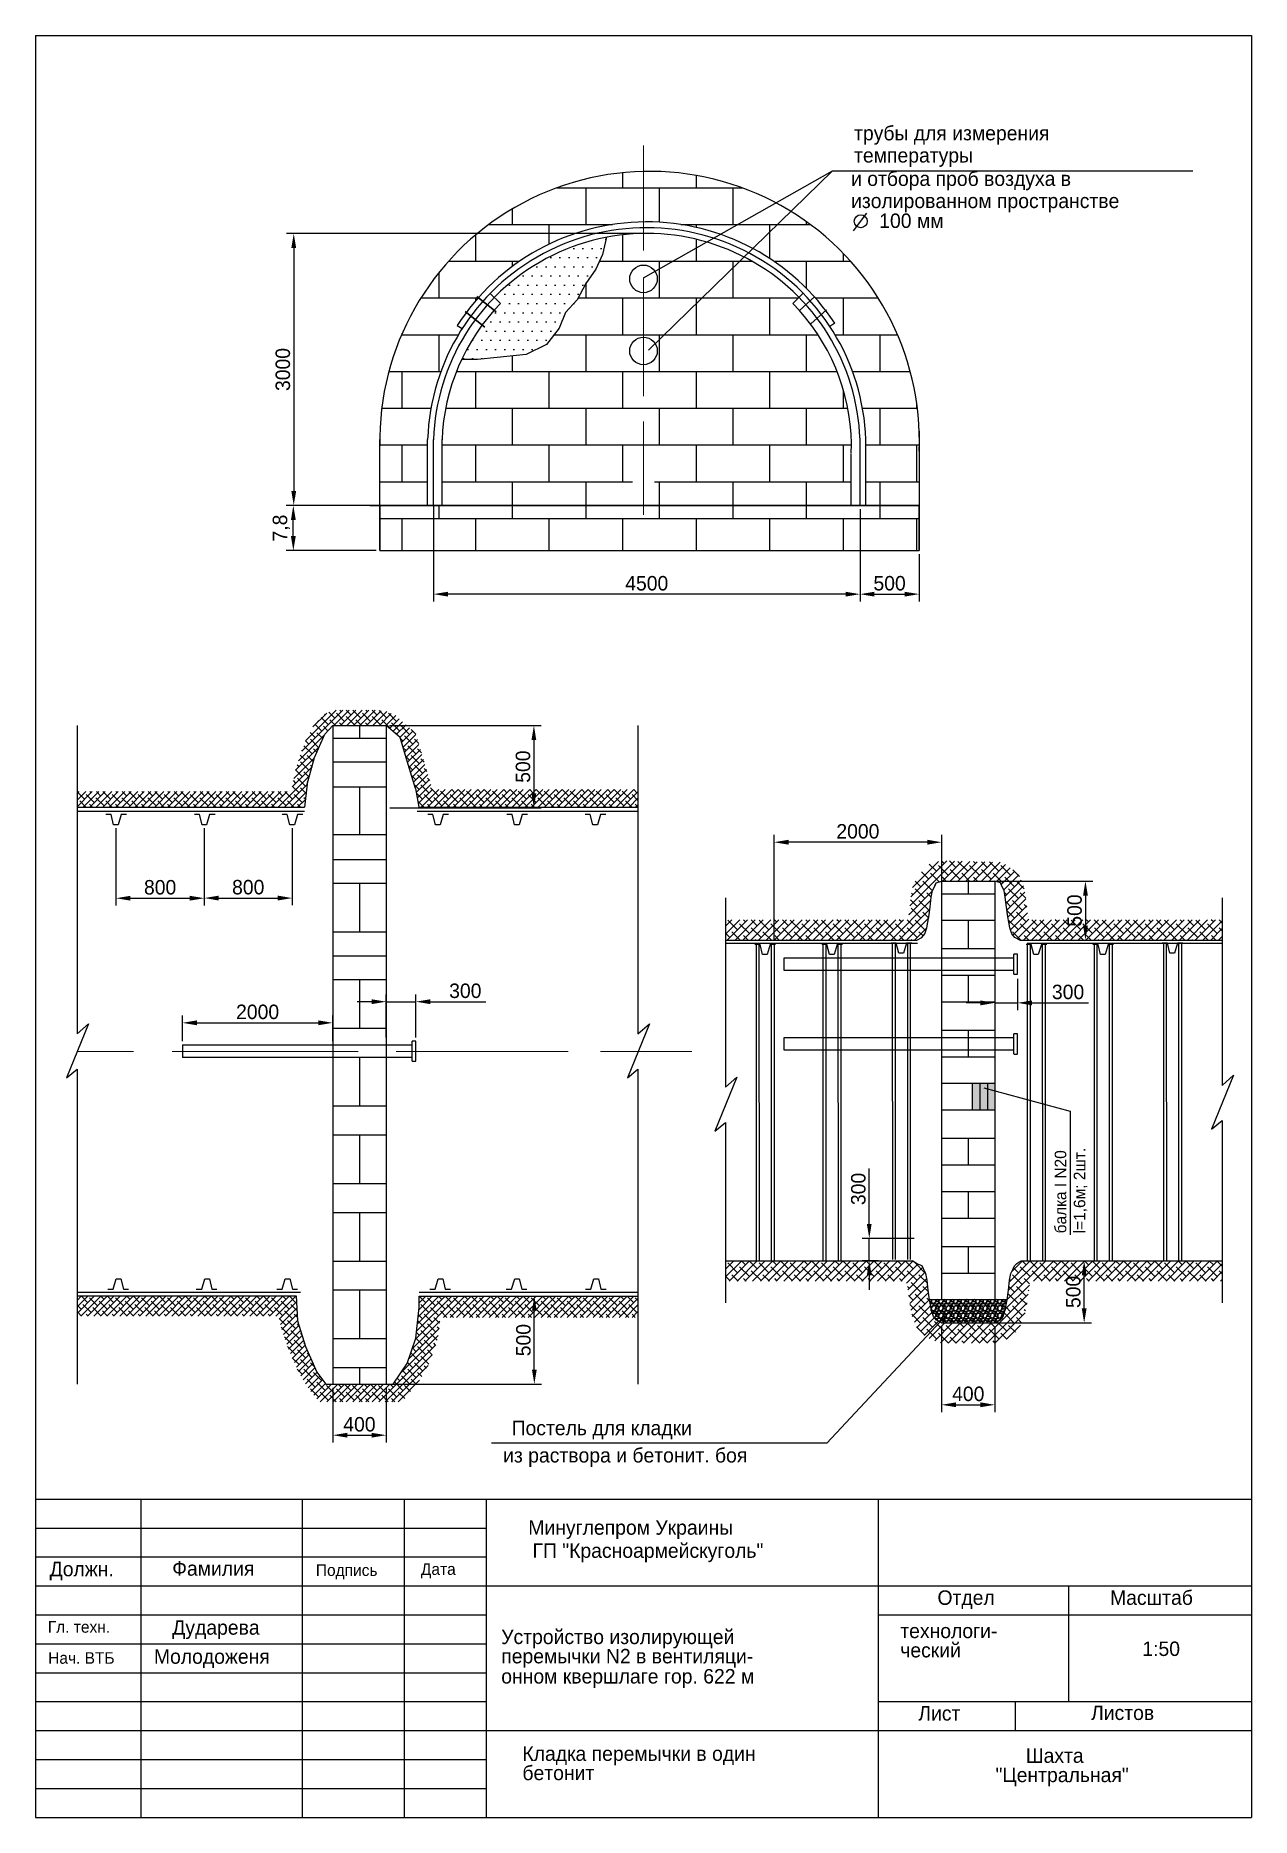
# Model space of a CAD drawing. Header units: millimetres. Extents: x 337 to 547, y -59 to 249.
import ezdxf

# ---------------------------------------------------------------- set-up
doc = ezdxf.new("R2010")
doc.units = ezdxf.units.MM
doc.dimstyles.new('ISO-25', dxfattribs={"dimtxt": 2.5, "dimasz": 2.5, "dimexe": 1.25, "dimexo": 0.625, "dimtad": 1, "dimtxsty": 'Standard', "dimcen": 2.5, "dimadec": 0, "dimazin": 0, "dimtfac": 1, "dimtmove": 0, "dimatfit": 3, "dimfxl": 0, "dimarcsym": 0})
pattern_1 = [(45, (0, -100.6344), (-0.561266, 0.561266), []), (135, (0, -100.6344), (-1.683798, 0.561266), [1.984375, -1.190625])]
pattern_2 = [(45, (0, -94.5525), (-0.6735192, 0.6735192), []), (135, (0, -94.5525), (-2.0205576, 0.6735192), [2.38125, -1.42875])]

# ---------------------------------------------------------------- blocks, each defined once
blk = doc.blocks.new('*D1')
at = {"color": 0, "lineweight": -2}
for p, q in [((350.59, 111.56), (350.59, 98.23)), ((365.86, 111.56), (365.86, 98.23)), ((353.09, 99.48), (363.36, 99.48))]:
    blk.add_line(p, q, dxfattribs=at)
at = {"color": 0}
for points in [[(353.09, 99.9), (353.09, 99.07), (350.59, 99.48)], [(363.36, 99.9), (363.36, 99.07), (365.86, 99.48)]]:
    blk.add_solid(points, dxfattribs=at)
at = {"layer": 'Defpoints', "color": 0}
for p in [(350.59, 112.19), (365.86, 112.19), (365.86, 99.48)]:
    blk.add_point(p, dxfattribs=at)
at = {"color": 0, "insert": (358.23, 101.36), "char_height": 2.5, "attachment_point": 5}
blk.add_mtext('800', dxfattribs=at)
blk = doc.blocks.new('*D2')
at = {"color": 0, "lineweight": -2}
for p, q in [((365.86, 111.56), (365.86, 98.26)), ((381.04, 111.56), (381.04, 98.26)), ((368.36, 99.51), (378.54, 99.51))]:
    blk.add_line(p, q, dxfattribs=at)
at = {"color": 0}
for points in [[(368.36, 99.93), (368.36, 99.09), (365.86, 99.51)], [(378.54, 99.93), (378.54, 99.09), (381.04, 99.51)]]:
    blk.add_solid(points, dxfattribs=at)
at = {"layer": 'Defpoints', "color": 0}
for p in [(365.86, 112.19), (381.04, 112.19), (381.04, 99.51)]:
    blk.add_point(p, dxfattribs=at)
at = {"color": 0, "insert": (373.45, 101.38), "char_height": 2.5, "attachment_point": 5}
blk.add_mtext('800', dxfattribs=at)
blk = doc.blocks.new('*D3')
at = {"color": 0, "lineweight": -2}
for p, q in [((397.85, 129.33), (424.05, 129.33)), ((422.8, 126.83), (422.8, 117.61)), ((397.89, 115.11), (424.05, 115.11))]:
    blk.add_line(p, q, dxfattribs=at)
at = {"color": 0}
for points in [[(422.38, 126.83), (423.21, 126.83), (422.8, 129.33)], [(422.38, 117.61), (423.21, 117.61), (422.8, 115.11)]]:
    blk.add_solid(points, dxfattribs=at)
at = {"layer": 'Defpoints', "color": 0}
for p in [(397.22, 129.33), (397.27, 115.11), (422.8, 115.11)]:
    blk.add_point(p, dxfattribs=at)
at = {"color": 0, "insert": (420.92, 122.22), "char_height": 2.5, "attachment_point": 5, "rotation": 90}
blk.add_mtext('500', dxfattribs=at)
blk = doc.blocks.new('*D4')
at = {"color": 0, "lineweight": -2}
for p, q in [((403.62, 30.71), (424.12, 30.71)), ((422.87, 18.02), (422.87, 28.21)), ((397.89, 15.52), (424.12, 15.52))]:
    blk.add_line(p, q, dxfattribs=at)
at = {"color": 0}
for points in [[(422.46, 28.21), (423.29, 28.21), (422.87, 30.71)], [(422.46, 18.02), (423.29, 18.02), (422.87, 15.52)]]:
    blk.add_solid(points, dxfattribs=at)
at = {"layer": 'Defpoints', "color": 0}
for p in [(403, 30.71), (422.87, 30.71), (397.27, 15.52)]:
    blk.add_point(p, dxfattribs=at)
at = {"color": 0, "insert": (421, 23.12), "char_height": 2.5, "attachment_point": 5, "rotation": 90}
blk.add_mtext('500', dxfattribs=at)
blk = doc.blocks.new('*D5')
at = {"color": 0, "lineweight": -2}
for p, q in [((388.05, 14.9), (388.05, 5.44)), ((397.27, 14.9), (397.27, 5.44)), ((390.55, 6.69), (394.77, 6.69))]:
    blk.add_line(p, q, dxfattribs=at)
at = {"color": 0}
for points in [[(390.55, 7.1), (390.55, 6.27), (388.05, 6.69)], [(394.77, 7.1), (394.77, 6.27), (397.27, 6.69)]]:
    blk.add_solid(points, dxfattribs=at)
at = {"layer": 'Defpoints', "color": 0}
for p in [(388.05, 15.52), (397.27, 15.52), (397.27, 6.69)]:
    blk.add_point(p, dxfattribs=at)
at = {"color": 0, "insert": (392.66, 8.56), "char_height": 2.5, "attachment_point": 5}
blk.add_mtext('400', dxfattribs=at)
blk = doc.blocks.new('*D6')
at = {"color": 0, "lineweight": -2}
for p, q in [((405.45, 167.44), (405.45, 150.78)), ((479.13, 166.73), (479.13, 150.78)), ((476.63, 152.03), (407.95, 152.03))]:
    blk.add_line(p, q, dxfattribs=at)
at = {"color": 0}
for points in [[(407.95, 152.44), (407.95, 151.61), (405.45, 152.03)], [(476.63, 152.44), (476.63, 151.61), (479.13, 152.03)]]:
    blk.add_solid(points, dxfattribs=at)
at = {"layer": 'Defpoints', "color": 0}
for p in [(405.45, 168.07), (479.13, 167.36), (405.45, 152.03)]:
    blk.add_point(p, dxfattribs=at)
at = {"color": 0, "insert": (442.29, 153.9), "char_height": 2.5, "attachment_point": 5}
blk.add_mtext('4500', dxfattribs=at)
blk = doc.blocks.new('*D7')
at = {"color": 0, "lineweight": -2}
for p, q in [((441.11, 214.35), (380.06, 214.35)), ((381.31, 211.85), (381.31, 169.86)), ((440.15, 167.36), (380.06, 167.36))]:
    blk.add_line(p, q, dxfattribs=at)
at = {"color": 0}
for points in [[(380.9, 211.85), (381.73, 211.85), (381.31, 214.35)], [(380.9, 169.86), (381.73, 169.86), (381.31, 167.36)]]:
    blk.add_solid(points, dxfattribs=at)
at = {"layer": 'Defpoints', "color": 0}
for p in [(441.73, 214.35), (381.31, 167.36), (440.78, 167.36)]:
    blk.add_point(p, dxfattribs=at)
at = {"color": 0, "insert": (379.44, 190.85), "char_height": 2.5, "attachment_point": 5, "rotation": 90}
blk.add_mtext('3000', dxfattribs=at)
blk = doc.blocks.new('*D8')
at = {"color": 0, "lineweight": -2}
for p, q in [((499.59, 102.45), (519.32, 102.45)), ((518.07, 99.95), (518.07, 94.74)), ((508.46, 92.24), (519.32, 92.24))]:
    blk.add_line(p, q, dxfattribs=at)
at = {"color": 0}
for points in [[(517.66, 99.95), (518.49, 99.95), (518.07, 102.45)], [(517.66, 94.74), (518.49, 94.74), (518.07, 92.24)]]:
    blk.add_solid(points, dxfattribs=at)
at = {"layer": 'Defpoints', "color": 0}
for p in [(498.96, 102.45), (507.84, 92.24), (518.07, 92.24)]:
    blk.add_point(p, dxfattribs=at)
at = {"color": 0, "insert": (516.2, 97.35), "char_height": 2.5, "attachment_point": 5, "rotation": 90}
blk.add_mtext('500', dxfattribs=at)
blk = doc.blocks.new('*D9')
at = {"color": 0, "lineweight": -2}
for p, q in [((493.22, 25.46), (493.22, 10.69)), ((502.44, 25.46), (502.44, 10.69)), ((495.72, 11.94), (499.94, 11.94))]:
    blk.add_line(p, q, dxfattribs=at)
at = {"color": 0}
for points in [[(495.72, 12.36), (495.72, 11.53), (493.22, 11.94)], [(499.94, 12.36), (499.94, 11.53), (502.44, 11.94)]]:
    blk.add_solid(points, dxfattribs=at)
at = {"layer": 'Defpoints', "color": 0}
for p in [(493.22, 26.09), (502.44, 26.09), (502.44, 11.94)]:
    blk.add_point(p, dxfattribs=at)
at = {"color": 0, "insert": (497.83, 13.82), "char_height": 2.5, "attachment_point": 5}
blk.add_mtext('400', dxfattribs=at)
blk = doc.blocks.new('*D10')
at = {"color": 0, "lineweight": -2}
for p, q in [((517.85, 28.59), (517.85, 34.32)), ((518.15, 36.82), (519.1, 36.82)), ((500.68, 26.09), (519.1, 26.09))]:
    blk.add_line(p, q, dxfattribs=at)
at = {"color": 0}
for points in [[(517.44, 34.32), (518.27, 34.32), (517.85, 36.82)], [(517.44, 28.59), (518.27, 28.59), (517.85, 26.09)]]:
    blk.add_solid(points, dxfattribs=at)
at = {"layer": 'Defpoints', "color": 0}
for p in [(517.53, 36.82), (517.85, 36.82), (500.06, 26.09)]:
    blk.add_point(p, dxfattribs=at)
at = {"color": 0, "insert": (515.98, 31.45), "char_height": 2.5, "attachment_point": 5, "rotation": 90}
blk.add_mtext('500', dxfattribs=at)
blk = doc.blocks.new('*D11')
at = {"color": 0, "lineweight": -2}
for p, q in [((464.28, 92.14), (464.28, 110.41)), ((490.75, 109.16), (466.78, 109.16)), ((493.25, 99.2), (493.25, 110.41))]:
    blk.add_line(p, q, dxfattribs=at)
at = {"color": 0}
for points in [[(466.78, 109.58), (466.78, 108.74), (464.28, 109.16)], [(490.75, 109.58), (490.75, 108.74), (493.25, 109.16)]]:
    blk.add_solid(points, dxfattribs=at)
at = {"layer": 'Defpoints', "color": 0}
for p in [(464.28, 109.16), (493.25, 98.57), (464.28, 91.51)]:
    blk.add_point(p, dxfattribs=at)
at = {"color": 0, "insert": (478.76, 111.03), "char_height": 2.5, "attachment_point": 5}
blk.add_mtext('2000', dxfattribs=at)
blk = doc.blocks.new('*D12')
at = {"color": 0, "lineweight": -2}
for p, q in [((502.44, 85.04), (502.44, 80.15)), ((506.35, 85.53), (506.35, 80.15)), ((499.94, 81.4), (497.44, 81.4)), ((502.44, 81.4), (506.35, 81.4)), ((508.85, 81.4), (518.61, 81.4))]:
    blk.add_line(p, q, dxfattribs=at)
at = {"color": 0}
for points in [[(499.94, 81.81), (499.94, 80.98), (502.44, 81.4)], [(508.85, 81.81), (508.85, 80.98), (506.35, 81.4)]]:
    blk.add_solid(points, dxfattribs=at)
at = {"layer": 'Defpoints', "color": 0}
for p in [(502.44, 85.67), (506.35, 86.15), (502.44, 81.4)]:
    blk.add_point(p, dxfattribs=at)
at = {"color": 0, "insert": (515.07, 83.27), "char_height": 2.5, "attachment_point": 5}
blk.add_mtext('300', dxfattribs=at)
blk = doc.blocks.new('*D13')
at = {"color": 0, "lineweight": -2}
for p, q in [((480.73, 43.2), (480.73, 52.78)), ((488.5, 40.7), (479.48, 40.7)), ((480.73, 36.81), (480.73, 40.7)), ((482.32, 36.81), (479.48, 36.81)), ((480.73, 34.31), (480.73, 31.81))]:
    blk.add_line(p, q, dxfattribs=at)
at = {"color": 0}
for points in [[(480.31, 43.2), (481.14, 43.2), (480.73, 40.7)], [(480.31, 34.31), (481.14, 34.31), (480.73, 36.81)]]:
    blk.add_solid(points, dxfattribs=at)
at = {"layer": 'Defpoints', "color": 0}
for p in [(480.73, 40.7), (489.13, 40.7), (482.94, 36.81)]:
    blk.add_point(p, dxfattribs=at)
at = {"color": 0, "insert": (478.85, 49.24), "char_height": 2.5, "attachment_point": 5, "rotation": 90}
blk.add_mtext('300', dxfattribs=at)
blk = doc.blocks.new('*D14')
at = {"color": 0, "lineweight": -2}
for p, q in [((395.55, 167.36), (379.99, 167.36)), ((381.24, 162.05), (381.24, 164.86)), ((395.55, 159.55), (379.99, 159.55))]:
    blk.add_line(p, q, dxfattribs=at)
at = {"color": 0}
for points in [[(380.83, 164.86), (381.66, 164.86), (381.24, 167.36)], [(380.83, 162.05), (381.66, 162.05), (381.24, 159.55)]]:
    blk.add_solid(points, dxfattribs=at)
at = {"layer": 'Defpoints', "color": 0}
for p in [(381.24, 167.36), (396.18, 167.36), (396.18, 159.55)]:
    blk.add_point(p, dxfattribs=at)
at = {"color": 0, "insert": (379.16, 163.45), "char_height": 2.5, "attachment_point": 5, "rotation": 90}
blk.add_mtext('7,8', dxfattribs=at)
blk = doc.blocks.new('*D15')
at = {"color": 0, "lineweight": -2}
for p, q in [((479.13, 166.73), (479.13, 150.78)), ((489.35, 158.93), (489.35, 150.78)), ((481.63, 152.03), (486.85, 152.03))]:
    blk.add_line(p, q, dxfattribs=at)
at = {"color": 0}
for points in [[(481.63, 152.44), (481.63, 151.61), (479.13, 152.03)], [(486.85, 152.44), (486.85, 151.61), (489.35, 152.03)]]:
    blk.add_solid(points, dxfattribs=at)
at = {"layer": 'Defpoints', "color": 0}
for p in [(479.13, 167.36), (489.35, 159.55), (489.35, 152.03)]:
    blk.add_point(p, dxfattribs=at)
at = {"color": 0, "insert": (484.24, 153.9), "char_height": 2.5, "attachment_point": 5}
blk.add_mtext('500', dxfattribs=at)
blk = doc.blocks.new('*D18')
at = {"color": 0, "lineweight": -2}
for p, q in [((362.09, 74.77), (362.09, 79.2)), ((364.59, 77.95), (385.55, 77.95)), ((388.05, 74.77), (388.05, 79.2))]:
    blk.add_line(p, q, dxfattribs=at)
at = {"color": 0}
for points in [[(364.59, 78.37), (364.59, 77.53), (362.09, 77.95)], [(385.55, 78.37), (385.55, 77.53), (388.05, 77.95)]]:
    blk.add_solid(points, dxfattribs=at)
at = {"layer": 'Defpoints', "color": 0}
for p in [(388.05, 77.95), (362.09, 74.15), (388.05, 74.15)]:
    blk.add_point(p, dxfattribs=at)
at = {"color": 0, "insert": (375.07, 79.83), "char_height": 2.5, "attachment_point": 5}
blk.add_mtext('2000', dxfattribs=at)
blk = doc.blocks.new('*D20')
at = {"color": 0, "lineweight": -2}
for p, q in [((394.77, 81.6), (392.27, 81.6)), ((397.27, 75.41), (397.27, 82.85)), ((397.27, 81.6), (402.41, 81.6)), ((402.41, 75.41), (402.41, 82.85)), ((404.91, 81.6), (414.49, 81.6))]:
    blk.add_line(p, q, dxfattribs=at)
at = {"color": 0}
for points in [[(394.77, 82.02), (394.77, 81.18), (397.27, 81.6)], [(404.91, 82.02), (404.91, 81.18), (402.41, 81.6)]]:
    blk.add_solid(points, dxfattribs=at)
at = {"layer": 'Defpoints', "color": 0}
for p in [(397.27, 81.6), (397.27, 74.79), (402.41, 74.79)]:
    blk.add_point(p, dxfattribs=at)
at = {"color": 0, "insert": (410.95, 83.47), "char_height": 2.5, "attachment_point": 5}
blk.add_mtext('300', dxfattribs=at)

msp = doc.modelspace()

# ---------------------------------------------------------------- hatches: boundary and pattern name
h = msp.add_hatch()
h.set_pattern_fill('BRICK', color=256, style=0)
h.paths.add_polyline_path([(441.73, 225.074, 0.4128612), (396.18, 177.648), (396.18, 167.355), (404.445, 167.355), (404.445, 178.757, -0.1349998), (410.413, 197.929), (409.571, 198.469, -0.2517057), (441.73, 216.352)])
h.paths.add_polyline_path([(441.73, 225.074), (441.73, 216.352, -0.2563067), (474.762, 198.84), (473.927, 198.29, -0.1549431), (480.129, 176.23), (480.129, 167.355), (489.351, 167.355), (489.351, 180.217, 0.4098837)])
h = msp.add_hatch()
h.set_pattern_fill('BRICK', color=256, style=0)
h.paths.add_polyline_path([(468.667, 201.043), (467.523, 202.282), (468.585, 203.325, 0.2510323), (435.345, 213.696), (434.631, 210.71), (433.475, 208.21), (431.748, 205.718), (430.296, 202.878), (428.253, 200.681), (427.153, 198.014), (424.976, 195.18), (421.467, 193.428), (416.453, 192.928), (413.029, 192.557), (410.294, 192.558, 0.1017331), (406.945, 178.714), (406.945, 167.355), (441.73, 167.355), (441.73, 170.48, -0.4142136), (439.341, 172.869, -1), (444.119, 172.869, -0.4142136), (441.73, 170.48), (441.73, 167.355), (477.629, 167.355), (477.629, 176.272, 0.1931803)])
h.paths.add_polyline_path([(439.341, 193.653, -0.4142136), (441.73, 196.042), (441.73, 204.123, -0.4142136), (439.341, 206.512, -1), (444.119, 206.512, -0.4142136), (441.73, 204.123), (441.73, 196.042, -0.4142136), (444.119, 193.653, -1)], flags=16)
h = msp.add_hatch()
h.set_pattern_fill('DOTS', color=256, style=0)
h.set_pattern_definition([(0, (7.392, 141.9309), (0.79375, 1.5875), [0, -1.5875])])
h.paths.add_polyline_path([(430.296, 202.878), (431.748, 205.718), (433.475, 208.21), (434.631, 210.71), (435.345, 213.696, 0.1526515), (415.962, 203.298), (417.033, 202.248, 0.0840321), (410.294, 192.558), (413.029, 192.557), (416.453, 192.928), (421.467, 193.428), (424.976, 195.18), (427.153, 198.014), (428.253, 200.681)])
h = msp.add_hatch()
h.set_pattern_fill('BRICK', color=256, style=0)
h.paths.add_polyline_path([(489.351, 159.551), (489.351, 167.355), (396.18, 167.355), (396.18, 159.551)])
h = msp.add_hatch()
h.set_pattern_fill('ANSI38', color=256, scale=0.25, style=0)
h.set_pattern_definition(pattern_1)
h.paths.add_polyline_path([(383.659, 119.182), (384.898, 123.778), (386.682, 127.849), (388.05, 129.332), (397.269, 129.332), (399.718, 127.253), (401.107, 122.599), (402.351, 118.432), (402.923, 115.22), (405.829, 115.22), (405.311, 118.123), (403.741, 123.385), (402.352, 128.039), (398.904, 131.051), (397.173, 131.837), (394.781, 131.99), (392.422, 131.99), (389.809, 131.99), (388.109, 131.99), (386.507, 131.222), (384.855, 129.509), (383.394, 126.781), (382.558, 124.556), (381.561, 121.386), (380.865, 117.91), (343.894, 117.91), (343.894, 115.22), (383.159, 115.22)])
h = msp.add_hatch()
h.set_pattern_fill('ANSI38', color=256, scale=0.25, style=0)
h.set_pattern_definition(pattern_1)
h.paths.add_polyline_path([(440.78, 118.26), (405.287, 118.26), (405.829, 115.22), (440.78, 115.22)])
h = msp.add_hatch()
h.set_pattern_fill('ANSI38', color=256, scale=0.3, style=0)
h.set_pattern_definition(pattern_2)
h.paths.add_polyline_path([(507.697, 100.104), (507.443, 101.459), (506.806, 103.06), (506.379, 103.813), (503.743, 105.687), (493.233, 105.954), (491.151, 105.428), (488.961, 103.216), (488.252, 101.555), (488.004, 100.315), (487.756, 98.334), (487.568, 96.781), (487.369, 95.741), (455.91, 95.741), (455.91, 92.241), (488.924, 92.241), (489.817, 92.716), (490.315, 93.354), (490.648, 94.351), (490.849, 95.348), (491.029, 96.243), (491.23, 97.913), (491.44, 99.653), (491.661, 100.799), (492.035, 101.587), (492.288, 102.12), (493.224, 102.455), (502.443, 102.455), (503.379, 102.12), (503.632, 101.587), (504.006, 100.799), (504.227, 99.653), (504.437, 97.913), (504.638, 96.243), (504.819, 95.348), (505.019, 94.351), (505.352, 93.354), (505.85, 92.716), (506.743, 92.241), (541.703, 92.241), (541.703, 95.741), (508.31, 95.741), (508.25, 96.039), (508.096, 96.799), (507.911, 98.333)])
at = {"true_color": 0xc9c9c9}
h = msp.add_hatch(color=9, dxfattribs=at)
h.paths.add_polyline_path([(499.804, 67.494), (498.509, 67.494), (498.509, 62.894), (499.804, 62.894)])
h.paths.add_polyline_path([(501.156, 67.494), (499.804, 67.494), (499.804, 62.894), (501.156, 62.894)])
h.paths.add_polyline_path([(502.443, 67.494), (501.156, 67.494), (501.156, 62.894), (502.443, 62.894)])
h = msp.add_hatch()
h.set_pattern_fill('ANSI38', color=256, scale=0.3, style=0)
h.set_pattern_definition(pattern_2)
h.paths.add_polyline_path([(490.109, 35.431), (489.856, 35.964), (488.919, 36.299), (488.192, 36.815), (455.91, 36.808), (455.91, 33.308), (486.754, 33.315), (487.253, 32.884), (487.441, 31.337), (487.863, 28.525), (488.166, 27.138), (489.009, 25.155), (490.573, 23.556), (493.055, 22.617), (502.443, 22.587), (504.911, 23.441), (506.55, 24.997), (507.472, 27.047), (508.024, 29.667), (508.227, 31.337), (508.428, 32.996), (508.582, 33.32), (541.703, 33.328), (541.703, 36.828), (506.951, 36.82), (506.581, 36.601), (506.209, 36.343), (505.812, 35.964), (505.558, 35.431), (505.184, 34.644), (504.963, 33.498), (504.752, 31.758), (504.55, 30.088), (504.369, 29.193), (504.168, 28.196), (503.834, 27.199), (503.336, 26.561), (502.443, 26.087), (493.224, 26.087), (492.331, 26.561), (491.833, 27.199), (491.499, 28.196), (491.298, 29.193), (491.117, 30.088), (490.915, 31.758), (490.704, 33.498), (490.483, 34.644)])
h = msp.add_hatch()
h.set_pattern_fill('ANSI38', color=256, scale=0.25, style=0)
h.set_pattern_definition(pattern_1)
h.paths.add_polyline_path([(343.894, 30.747), (343.894, 27.275), (378.775, 27.275), (378.817, 26.443), (380.21, 22.02), (382.153, 17.574), (383.984, 14.538), (385.719, 12.476), (400.032, 12.476), (402.877, 15.857), (404.699, 19.086), (406.233, 23.462), (406.628, 27.043), (440.78, 27.051), (440.78, 30.722), (402.999, 30.713), (402.999, 28.764), (402.415, 23.462), (400.881, 19.086), (398.486, 15.523), (386.832, 15.523), (385.298, 17.574), (383.355, 22.02), (381.961, 26.443), (381.744, 30.747)])
h = msp.add_hatch()
h.set_pattern_fill('GRAVEL', color=256, scale=0.05, style=0)
h.set_pattern_definition([(228.0128, (0.9144, 1.27), (-10.160008633, -11.430014045), [0.1708605, -16.91525]), (184.9697, (0.8001, 1.143), (15.240024653, 1.2699910377), [0.2932025, -29.027]), (132.5104, (0.508, 1.1176), (12.699990759, -13.970013646), [0.206741, -20.46735]), (267.2737, (0.0127, 0.8001), (1.2699944854, 25.399991827), [0.2670025, -26.4332]), (292.8337, (0, 0.5334), (-6.350018028, 15.240008665), [0.261817, -25.9199]), (357.2737, (0.1016, 0.2921), (-25.399991827, 1.2699944854), [0.2670025, -26.4332]), (37.6942, (0.3683, 0.2794), (-16.5100104306, -12.6999886785), [0.353097, -34.95655]), (72.2553, (0.6477, 0.4953), (8.8900177827, 27.940008103), [0.33336, -33.00265]), (121.4296, (0.7493, 0.8128), (-10.1600026176, 16.50998058), [0.2679065, -26.52275]), (175.2364, (0.6096, 1.0414), (13.969989027, -1.269988081), [0.3058565, -14.98695]), (222.3974, (0.3048, 1.0668), (-15.2400004586, -13.9699818253), [0.395539, -39.1584]), (138.8141, (1.27, 0.7874), (-8.889994337, 7.619988279), [0.1350025, -13.3653]), (171.4692, (1.1684, 0.8763), (16.509974798, -2.5400064), [0.256841, -25.4273]), (225, (0.9144, 0.9144), (-3e-16, -1.2699991), [0.1796045, -1.616445]), (203.1986, (0.8255, 1.0668), (6.350021413, 2.540011137), [0.0967205, -9.5753]), (291.8014, (0.7366, 1.0287), (-1.27000089, 3.81000245), [0.136783, -6.7024]), (30.9638, (0.7874, 0.9017), (3.80999598, 2.54000198), [0.22216, -7.18315]), (161.5651, (0.9779, 1.016), (2.54000116, -1.2699981), [0.1606435, -3.85545]), (16.3895, (0, 1.0287), (12.700007007, 3.809992075), [0.225044, -22.2794]), (70.3462, (0.2159, 1.0922), (-5.079985844, -13.969980244), [0.1887995, -18.6911]), (293.1986, (0.9779, 1.27), (-2.540011137, 6.350021413), [0.19344, -9.4786]), (343.6105, (1.0541, 1.0922), (-12.700007007, 3.809992075), [0.225044, -22.2794]), (339.444, (0, 0.2413), (-6.35000788, 2.53999692), [0.2170175, -10.63385]), (294.7751, (0.2032, 0.1651), (-6.349985202, 13.969993513), [0.181836, -18.0018]), (66.8014, (0.9906, 0), (2.540011137, 6.350021413), [0.19344, -9.4786]), (17.354, (1.0668, 0.1778), (-16.510000891, -5.079992338), [0.2128915, -21.0762]), (69.444, (0.3683, 0), (-2.53999692, -6.35000788), [0.108509, -10.7424]), (101.3099, (0.9144, 0), (-1.26999373, 5.07998373), [0.0647575, -6.411]), (165.9638, (0.9017, 0.0635), (3.81000268, -1.2699978), [0.261817, -4.974525]), (186.009, (0.6477, 0.127), (12.699981272, 1.269997034), [0.2426335, -24.0207]), (303.6901, (0.7874, 0.7874), (-1.27000044, 2.53999755), [0.183162, -4.39589]), (353.1572, (0.889, 0.635), (21.5900089283, -2.540011376), [0.3197785, -31.658]), (60.9454, (1.2065, 0.5969), (-5.079988183, -8.889978805), [0.130754, -12.9447]), (90, (1.27, 0.7112), (-1.27, 1.27), [0.0762, -1.1938]), (120.2564, (0.6223, 0.1651), (5.079989233, -8.889995516), [0.1764335, -17.46695]), (48.0128, (0.5334, 0.3175), (10.160008633, 11.430014045), [0.3417215, -16.7444]), (0, (0.762, 0.5715), (1.27, 1.27), [0.3302, -0.9398]), (325.3048, (1.0922, 0.5715), (-12.699977995, 8.890000845), [0.200805, -19.87965]), (254.0546, (1.2573, 0.4572), (-1.27000324, -5.0800121), [0.1849145, -9.06085]), (207.646, (1.2065, 0.2794), (-24.1299915245, -12.7000079874), [0.3010725, -29.80625]), (175.4261, (0.9398, 0.1397), (-16.5100038024, 1.2699938556), [0.3185145, -31.5329]), (175.4261, (0.9398, 0.1397), (-16.5100038024, 1.2699938556), [0.3185145, -31.5329])])
h.paths.add_polyline_path([(504.168, 28.196), (504.369, 29.193), (504.55, 30.088), (504.553, 30.116), (491.114, 30.116), (491.117, 30.088), (491.298, 29.193), (491.499, 28.196), (491.833, 27.199), (492.331, 26.561), (493.224, 26.087), (502.443, 26.087), (503.336, 26.561), (503.834, 27.199)])

# ---------------------------------------------------------------- linework, layer by layer
for p, q in [((336.73, 248.545), (546.73, 248.545)), ((336.73, 248.545), (336.73, -59.354)), ((546.73, 248.545), (546.73, -59.354)), ((441.74, 206.71), (474.35, 225.18)), ((474.35, 225.18), (442.612, 194.165)), ((474.35, 225.18), (536.614, 225.18)), ((478.004, 214.833), (480.334, 217.877)), ((435.345, 213.696), (434.631, 210.71)), ((434.631, 210.71), (433.475, 208.21)), ((433.475, 208.21), (431.748, 205.718)), ((415.248, 203.998), (417.033, 202.248)), ((431.748, 205.718), (430.296, 202.878)), ((467.523, 202.282), (469.299, 204.025)), ((428.253, 200.681), (427.153, 198.014)), ((430.296, 202.878), (428.253, 200.681)), ((468.667, 201.043), (467.523, 202.282)), ((409.571, 198.469), (410.413, 197.929)), ((427.153, 198.014), (424.976, 195.18)), ((474.762, 198.84), (473.927, 198.29)), ((424.976, 195.18), (421.467, 193.428)), ((413.029, 192.557), (410.294, 192.558)), ((416.453, 192.928), (413.029, 192.557)), ((421.467, 193.428), (416.453, 192.928)), ((396.18, 159.551), (396.18, 178.757)), ((404.445, 167.355), (404.445, 178.757)), ((405.445, 167.355), (405.445, 178.757)), ((406.945, 167.355), (406.945, 178.757)), ((489.351, 180.217), (489.351, 159.551)), ((477.629, 167.355), (477.629, 176.23)), ((479.129, 167.355), (479.129, 176.23)), ((480.129, 167.355), (480.129, 176.23)), ((394.445, 167.355), (489.351, 167.355)), ((396.18, 167.355), (396.18, 159.551)), ((489.351, 167.355), (396.18, 167.355)), ((489.351, 159.551), (489.351, 167.355)), ((396.18, 159.551), (489.351, 159.551)), ((343.894, 129.332), (343.894, 76.019)), ((386.682, 127.849), (388.05, 129.332)), ((388.05, 129.332), (388.05, 15.523)), ((388.05, 129.332), (397.269, 129.332)), ((392.659, 129.332), (392.659, 127.141)), ((397.269, 129.332), (397.269, 15.523)), ((399.718, 127.253), (397.269, 129.332)), ((440.78, 129.332), (440.78, 76.019)), ((384.898, 123.778), (386.682, 127.849)), ((388.05, 127.141), (397.269, 127.141)), ((401.107, 122.599), (399.718, 127.253)), ((383.659, 119.182), (384.898, 123.778)), ((388.05, 123.025), (397.269, 123.025)), ((402.351, 118.432), (401.107, 122.599)), ((383.659, 119.182), (383.159, 115.22)), ((383.659, 119.182), (383.659, 119.182)), ((388.05, 118.724), (397.269, 118.724)), ((392.659, 118.724), (392.659, 110.491)), ((402.351, 118.432), (402.923, 115.22)), ((343.894, 115.22), (383.159, 115.22)), ((343.894, 114.54), (383.159, 114.54)), ((349.753, 113.943), (348.874, 113.943)), ((350.193, 112.187), (349.753, 113.943)), ((351.512, 113.943), (350.984, 112.187)), ((352.441, 113.943), (351.512, 113.943)), ((365.029, 113.943), (364.149, 113.943)), ((365.468, 112.187), (365.029, 113.943)), ((366.787, 113.943), (366.26, 112.187)), ((367.717, 113.943), (366.787, 113.943)), ((380.204, 113.943), (379.325, 113.943)), ((380.644, 112.187), (380.204, 113.943)), ((381.963, 113.943), (381.435, 112.187)), ((382.892, 113.943), (381.963, 113.943)), ((402.648, 114.54), (440.78, 114.54)), ((402.923, 115.22), (440.78, 115.22)), ((405.363, 113.943), (404.484, 113.943)), ((405.803, 112.187), (405.363, 113.943)), ((407.122, 113.943), (406.594, 112.187)), ((408.051, 113.943), (407.122, 113.943)), ((419.016, 113.943), (418.137, 113.943)), ((419.456, 112.187), (419.016, 113.943)), ((420.775, 113.943), (420.248, 112.187)), ((421.704, 113.943), (420.775, 113.943)), ((432.53, 113.943), (431.65, 113.943)), ((432.97, 112.187), (432.53, 113.943)), ((434.289, 113.943), (433.761, 112.187)), ((435.218, 113.943), (434.289, 113.943)), ((350.984, 112.187), (350.193, 112.187)), ((366.26, 112.187), (365.468, 112.187)), ((381.435, 112.187), (380.644, 112.187)), ((406.594, 112.187), (405.803, 112.187)), ((420.248, 112.187), (419.456, 112.187)), ((433.761, 112.187), (432.97, 112.187)), ((388.05, 110.491), (397.269, 110.491)), ((388.05, 106.19), (397.269, 106.19)), ((388.05, 102.074), (397.269, 102.074)), ((392.659, 102.074), (392.659, 93.657)), ((492.035, 101.587), (492.288, 102.12)), ((492.288, 102.12), (493.224, 102.455)), ((493.224, 102.455), (493.224, 30.116)), ((493.224, 102.455), (502.443, 102.455)), ((497.834, 102.455), (497.834, 100.225)), ((502.443, 102.455), (502.443, 30.116)), ((503.379, 102.12), (502.443, 102.455)), ((503.632, 101.587), (503.379, 102.12)), ((455.91, 99.563), (455.91, 66.81)), ((491.23, 97.913), (491.44, 99.653)), ((491.44, 99.653), (491.661, 100.799)), ((491.661, 100.799), (492.035, 101.587)), ((493.224, 100.225), (502.443, 100.225)), ((504.006, 100.799), (503.632, 101.587)), ((504.227, 99.653), (504.006, 100.799)), ((504.437, 97.913), (504.227, 99.653)), ((541.703, 99.562), (541.703, 67.128)), ((490.849, 95.348), (491.029, 96.243)), ((491.029, 96.243), (491.23, 97.913)), ((493.224, 95.671), (502.443, 95.671)), ((497.834, 95.671), (497.834, 90.783)), ((504.638, 96.243), (504.437, 97.913)), ((504.819, 95.348), (504.638, 96.243)), ((388.05, 93.657), (397.269, 93.657)), ((488.924, 92.241), (489.817, 92.716)), ((489.817, 92.716), (490.315, 93.354)), ((490.315, 93.354), (490.648, 94.351)), ((490.648, 94.351), (490.849, 95.348)), ((505.019, 94.351), (504.819, 95.348)), ((505.352, 93.354), (505.019, 94.351)), ((505.85, 92.716), (505.352, 93.354)), ((506.743, 92.241), (505.85, 92.716)), ((388.05, 89.54), (397.269, 89.54)), ((455.91, 92.241), (488.924, 92.241)), ((455.91, 91.726), (489.06, 91.726)), ((461.869, 91.513), (460.989, 91.513)), ((461.174, 91.513), (461.187, 36.82)), ((461.674, 91.513), (461.687, 36.82)), ((462.308, 89.757), (461.869, 91.513)), ((463.1, 89.757), (462.308, 89.757)), ((463.627, 91.513), (463.1, 89.757)), ((464.556, 91.513), (463.627, 91.513)), ((463.782, 91.513), (463.795, 36.82)), ((464.282, 91.513), (464.295, 36.82)), ((473.414, 91.513), (472.535, 91.513)), ((472.72, 91.513), (472.733, 36.82)), ((473.22, 91.513), (473.233, 36.82)), ((473.854, 89.757), (473.414, 91.513)), ((474.645, 89.757), (473.854, 89.757)), ((475.173, 91.513), (474.645, 89.757)), ((476.102, 91.513), (475.173, 91.513)), ((475.328, 91.513), (475.341, 36.82)), ((475.828, 91.513), (475.841, 36.82)), ((485.396, 91.726), (484.517, 91.726)), ((484.702, 91.726), (484.715, 37.033)), ((485.202, 91.726), (485.215, 37.033)), ((485.836, 89.97), (485.396, 91.726)), ((486.627, 89.97), (485.836, 89.97)), ((487.155, 91.726), (486.627, 89.97)), ((488.084, 91.726), (487.155, 91.726)), ((487.31, 91.726), (487.322, 37.033)), ((487.81, 91.726), (487.822, 37.033)), ((493.224, 90.783), (502.443, 90.783)), ((506.348, 89.831), (505.708, 89.831)), ((505.708, 86.35), (505.708, 89.831)), ((506.348, 86.35), (506.348, 89.831)), ((506.743, 92.241), (541.703, 92.241)), ((506.743, 92.241), (541.703, 92.241)), ((506.743, 92.241), (541.703, 92.241)), ((506.743, 92.241), (541.703, 92.241)), ((508.7, 91.513), (507.82, 91.513)), ((508.005, 91.726), (541.703, 91.726)), ((508.005, 91.513), (508.018, 37.257)), ((508.505, 91.513), (508.518, 36.82)), ((509.139, 89.757), (508.7, 91.513)), ((509.931, 89.757), (509.139, 89.757)), ((510.459, 91.513), (509.931, 89.757)), ((511.388, 91.513), (510.459, 91.513)), ((510.613, 91.513), (510.626, 36.821)), ((511.113, 91.513), (511.126, 36.82)), ((520.245, 91.513), (519.366, 91.513)), ((519.551, 91.513), (519.564, 36.82)), ((520.051, 91.513), (520.064, 36.82)), ((520.685, 89.757), (520.245, 91.513)), ((521.476, 89.757), (520.685, 89.757)), ((522.004, 91.513), (521.476, 89.757)), ((522.933, 91.513), (522.004, 91.513)), ((522.159, 91.513), (522.172, 36.82)), ((522.659, 91.513), (522.672, 36.82)), ((532.227, 91.726), (531.348, 91.726)), ((531.533, 91.726), (531.546, 36.826)), ((532.033, 91.726), (532.046, 36.826)), ((532.667, 89.97), (532.227, 91.726)), ((533.458, 89.97), (532.667, 89.97)), ((533.986, 91.726), (533.458, 89.97)), ((534.915, 91.726), (533.986, 91.726)), ((534.141, 91.726), (534.154, 36.826)), ((534.641, 91.726), (534.654, 36.826)), ((466.057, 86.986), (466.057, 89.187)), ((466.057, 89.187), (505.699, 89.187)), ((505.699, 86.986), (466.057, 86.986)), ((505.708, 86.35), (506.348, 86.35)), ((388.05, 85.424), (397.269, 85.424)), ((392.659, 85.424), (392.659, 77.006)), ((493.224, 86.183), (502.443, 86.183)), ((497.834, 86.183), (497.834, 81.582)), ((493.224, 81.582), (502.443, 81.582)), ((493.224, 81.582), (502.443, 81.582)), ((345.856, 77.786), (342.065, 68.448)), ((343.894, 76.019), (345.856, 77.786)), ((388.05, 77.006), (397.269, 77.006)), ((442.742, 77.786), (438.951, 68.448)), ((440.78, 76.019), (442.742, 77.786)), ((362.086, 74.137), (362.086, 71.945)), ((362.12, 74.145), (401.761, 74.145)), ((401.77, 71.331), (401.77, 74.789)), ((402.41, 74.789), (401.77, 74.789)), ((402.41, 71.331), (402.41, 74.789)), ((466.057, 73.213), (466.057, 75.414)), ((466.057, 75.414), (505.699, 75.414)), ((493.224, 76.695), (502.443, 76.695)), ((497.834, 76.695), (497.834, 72.094)), ((506.348, 76.057), (505.708, 76.057)), ((505.708, 72.576), (505.708, 76.057)), ((506.348, 72.576), (506.348, 76.057)), ((401.761, 71.945), (362.12, 71.945)), ((388.05, 72.015), (397.269, 72.015)), ((392.659, 72.015), (392.659, 63.598)), ((401.77, 71.331), (402.41, 71.331)), ((505.699, 73.213), (466.057, 73.213)), ((493.224, 72.094), (502.443, 72.094)), ((505.708, 72.556), (506.348, 72.556)), ((342.065, 68.448), (343.894, 69.963)), ((343.894, 69.963), (343.894, 15.523)), ((438.951, 68.448), (440.78, 69.963)), ((440.78, 69.963), (440.78, 15.523)), ((457.872, 68.576), (454.081, 59.239)), ((455.91, 66.81), (457.872, 68.576)), ((543.665, 68.895), (539.874, 59.558)), ((541.703, 67.128), (543.665, 68.895)), ((493.224, 67.494), (502.443, 67.494)), ((498.509, 67.494), (498.509, 62.894)), ((499.804, 67.494), (499.804, 62.894)), ((500.533, 66.729), (515.435, 62.678)), ((501.156, 67.494), (501.156, 62.894)), ((388.05, 63.598), (397.269, 63.598)), ((493.224, 62.894), (502.443, 62.894)), ((493.224, 62.894), (502.443, 62.894)), ((515.435, 62.678), (515.435, 41.314)), ((388.05, 58.607), (397.269, 58.607)), ((392.659, 58.607), (392.659, 50.19)), ((454.081, 59.239), (455.91, 60.753)), ((455.91, 60.753), (455.91, 29.561)), ((539.874, 59.558), (541.703, 61.072)), ((541.703, 61.072), (541.703, 29.561)), ((493.224, 58.006), (502.443, 58.006)), ((497.834, 58.006), (497.834, 53.405)), ((493.224, 53.405), (502.443, 53.405)), ((388.05, 50.19), (397.269, 50.19)), ((493.224, 48.805), (502.443, 48.805)), ((497.834, 48.805), (497.834, 44.205)), ((388.05, 45.199), (397.269, 45.199)), ((392.659, 45.199), (392.659, 36.782)), ((493.224, 44.205), (502.443, 44.205)), ((493.224, 44.205), (502.443, 44.205)), ((493.224, 39.317), (502.443, 39.317)), ((497.834, 39.317), (497.834, 34.716)), ((508.018, 37.27), (508.018, 36.82)), ((388.05, 36.782), (397.269, 36.782)), ((455.91, 36.808), (488.192, 36.815)), ((488.919, 36.299), (488.192, 36.815)), ((489.856, 35.964), (488.919, 36.299)), ((490.109, 35.431), (489.856, 35.964)), ((490.483, 34.644), (490.109, 35.431)), ((490.704, 33.498), (490.483, 34.644)), ((493.224, 34.716), (502.443, 34.716)), ((504.963, 33.498), (505.184, 34.644)), ((505.184, 34.644), (505.558, 35.431)), ((505.558, 35.431), (505.812, 35.964)), ((505.812, 35.964), (506.209, 36.343)), ((506.209, 36.343), (506.581, 36.601)), ((506.581, 36.601), (506.951, 36.82)), ((506.951, 36.82), (541.703, 36.828)), ((382.498, 31.346), (343.894, 31.346)), ((349.21, 31.942), (350.139, 31.942)), ((350.139, 31.942), (350.667, 33.698)), ((350.667, 33.698), (351.458, 33.698)), ((351.458, 33.698), (351.898, 31.942)), ((351.898, 31.942), (352.777, 31.942)), ((364.486, 31.942), (365.415, 31.942)), ((365.415, 31.942), (365.942, 33.698)), ((365.942, 33.698), (366.734, 33.698)), ((366.734, 33.698), (367.174, 31.942)), ((367.174, 31.942), (368.053, 31.942)), ((378.387, 31.942), (379.316, 31.942)), ((379.316, 31.942), (379.843, 33.698)), ((379.843, 33.698), (380.635, 33.698)), ((380.635, 33.698), (381.075, 31.942)), ((381.075, 31.942), (381.954, 31.942)), ((388.05, 31.791), (397.269, 31.791)), ((392.659, 31.791), (392.659, 23.373)), ((440.78, 31.346), (402.978, 31.346)), ((404.807, 31.942), (405.736, 31.942)), ((405.736, 31.942), (406.264, 33.698)), ((406.264, 33.698), (407.055, 33.698)), ((407.055, 33.698), (407.495, 31.942)), ((407.495, 31.942), (408.375, 31.942)), ((418.022, 31.942), (418.952, 31.942)), ((418.952, 31.942), (419.479, 33.698)), ((419.479, 33.698), (420.271, 33.698)), ((420.271, 33.698), (420.71, 31.942)), ((420.71, 31.942), (421.59, 31.942)), ((431.687, 31.942), (432.616, 31.942)), ((432.616, 31.942), (433.144, 33.698)), ((433.144, 33.698), (433.935, 33.698)), ((433.935, 33.698), (434.375, 31.942)), ((434.375, 31.942), (435.254, 31.942)), ((490.915, 31.758), (490.704, 33.498)), ((491.117, 30.088), (490.915, 31.758)), ((504.55, 30.088), (504.752, 31.758)), ((504.752, 31.758), (504.963, 33.498)), ((343.894, 30.747), (381.744, 30.747)), ((381.744, 30.747), (381.961, 26.443)), ((402.415, 23.462), (402.999, 28.764)), ((402.999, 30.713), (440.78, 30.722)), ((402.999, 28.764), (402.999, 30.713)), ((494.677, 28.11), (473.383, 5.329)), ((491.114, 30.116), (504.553, 30.116)), ((491.298, 29.193), (491.117, 30.088)), ((491.499, 28.196), (491.298, 29.193)), ((491.833, 27.199), (491.499, 28.196)), ((503.834, 27.199), (504.168, 28.196)), ((504.168, 28.196), (504.369, 29.193)), ((504.369, 29.193), (504.55, 30.088)), ((381.961, 26.443), (383.355, 22.02)), ((492.331, 26.561), (491.833, 27.199)), ((493.224, 26.087), (492.331, 26.561)), ((493.224, 26.087), (502.443, 26.087)), ((502.443, 26.087), (503.336, 26.561)), ((503.336, 26.561), (503.834, 27.199)), ((383.355, 22.02), (385.298, 17.574)), ((388.05, 23.373), (397.269, 23.373)), ((400.881, 19.086), (402.415, 23.462)), ((398.486, 15.523), (400.881, 19.086)), ((385.298, 17.574), (386.832, 15.523)), ((386.832, 15.523), (398.486, 15.523)), ((388.05, 18.382), (397.269, 18.382)), ((392.659, 18.382), (392.659, 15.523)), ((415.487, 5.367), (473.418, 5.367)), ((336.73, -4.354), (546.73, -4.354)), ((354.884, -4.354), (354.884, -59.354)), ((382.787, -4.354), (382.787, -59.354)), ((400.377, -4.354), (400.377, -59.354)), ((414.561, -4.354), (414.561, -59.354)), ((482.294, -4.354), (482.294, -59.354)), ((336.73, -9.354), (414.561, -9.354)), ((336.73, -14.354), (414.561, -14.354)), ((336.73, -19.354), (546.73, -19.354)), ((515.125, -19.354), (515.125, -39.354)), ((336.73, -24.354), (414.561, -24.354)), ((482.294, -24.354), (546.73, -24.354)), ((336.73, -29.354), (414.561, -29.354)), ((336.73, -34.354), (414.561, -34.354)), ((336.73, -39.354), (414.561, -39.354)), ((482.294, -39.354), (546.73, -39.354)), ((505.928, -39.354), (505.928, -44.354)), ((336.73, -44.354), (546.73, -44.354)), ((336.73, -49.354), (414.561, -49.354)), ((336.73, -54.354), (414.561, -54.354)), ((336.73, -59.354), (546.73, -59.354))]:
    msp.add_line(p, q)
at = {"lineweight": 5}
for p, q in [((441.73, 211.413), (441.73, 229.568)), ((441.73, 186.263), (441.73, 206.622)), ((441.73, 165.743), (441.73, 181.871)), ((343.894, 72.984), (353.625, 72.984)), ((360.3, 72.984), (392.43, 72.984)), ((398.987, 72.984), (428.691, 72.984)), ((434.321, 72.984), (450.067, 72.984))]:
    msp.add_line(p, q, dxfattribs=at)
at = {"lineweight": 30}
for p, q in [((412.957, 203.444), (416.271, 200.797)), ((471.352, 203.455), (468.619, 201)), ((410.914, 200.874), (414.307, 198.164)), ((473.341, 201.172), (470.662, 198.765))]:
    msp.add_line(p, q, dxfattribs=at)
for centre, radius in [((479.254, 216.466), 1.121), ((441.73, 206.512), 2.389), ((441.73, 194.064), 2.389)]:
    msp.add_circle(centre, radius)
for centre, radius, start, end in [((442.778, 178.48), 46.605, 357.86365, 181.02337), ((442.287, 177.493), 38.863, 33.3178, 147.33387), ((442.287, 177.493), 37.863, 358.08761, 178.08761), ((442.287, 177.493), 36.863, 358.08761, 178.08761), ((442.287, 177.493), 35.363, 135.57199, 178.08761), ((442.287, 177.493), 35.363, 358.08761, 41.7561)]:
    msp.add_arc(centre, radius, start, end)

# ---------------------------------------------------------------- texts
for s, height, p in [('трубы для измерения', 2.5, (478.106, 230.45)), ('температуры', 2.5, (478.106, 226.617)), ('и отбора проб воздуха в', 2.5, (477.582, 222.575)), ('изолированном пространстве', 2.5, (477.582, 218.744)), ('100 мм', 2.5, (482.451, 215.31)), ('Постель для кладки', 2.5, (418.949, 6.683)), ('из раствора и бетонит. боя', 2.5, (417.483, 1.971)), ('Минуглепром Украины', 2.5, (421.831, -10.509)), ('ГП "Красноармейскуголь"', 2.5, (422.558, -14.505)), ('Должн.', 2.5, (339.152, -17.691)), ('Фамилия', 2.5, (360.324, -17.595)), ('Подпись', 2, (385.138, -17.634)), ('Дата', 2, (403.281, -17.448)), ('Отдел', 2.5, (492.512, -22.631)), ('Масштаб', 2.5, (522.325, -22.631)), ('Гл. техн.', 2, (338.829, -27.442)), ('Дударева', 2.5, (360.324, -27.79)), ('Устройство изолирующей', 2.5, (417.157, -29.408)), ('технологи-', 2.5, (486.087, -28.378)), ('Молодоженя', 2.5, (357.164, -32.807)), ('перемычки N2 в вентиляци-', 2.5, (417.157, -32.741)), ('ческий', 2.5, (486.087, -31.712)), ('1:50', 2.5, (527.9, -31.464)), ('Нач. ВТБ', 2, (338.899, -32.807)), ('онном квершлаге гор. 622 м', 2.5, (417.157, -36.221)), ('Лист', 2.5, (489.206, -42.625)), ('Листов', 2.5, (519.039, -42.527)), ('Кладка перемычки в один', 2.5, (420.817, -49.587)), ('Шахта', 2.5, (507.777, -49.931)), ('бетонит', 2.5, (420.817, -52.92)), ('"Центральная"', 2.5, (502.539, -53.264))]:
    msp.add_text(s, height=height).set_placement(p)
for s, p in [('балка I N20', (514.76, 41.563)), ('l=1,6м; 2шт.', (518.05, 41.563))]:
    msp.add_text(s, height=2, rotation=90).set_placement(p)

# ---------------------------------------------------------------- dimensions: what is measured, and where the dimension line sits
for base, p1, p2, text, picture, middle in [((381.314, 167.355), (441.73, 214.352), (440.779, 167.355), '3000', '*D7', (379.439, 190.854)), ((422.798, 115.111), (397.224, 129.332), (397.269, 115.111), '500', '*D3', (420.923, 122.222)), ((518.073, 92.241), (498.963, 102.455), (507.838, 92.241), '500', '*D8', (516.198, 97.348)), ((480.727, 40.698), (482.944, 36.814), (489.128, 40.698), '300', '*D13', (478.852, 49.239)), ((517.852, 36.822), (500.055, 26.087), (517.526, 36.822), '500', '*D10', (515.977, 31.455)), ((422.873, 30.713), (397.269, 15.523), (402.999, 30.713), '500', '*D4', (420.998, 23.118))]:
    dim = msp.add_linear_dim(base=base, p1=p1, p2=p2, angle=90, text=text, dimstyle='ISO-25')
    dim.commit()
    dim.dimension.update_dxf_attribs({"geometry": picture, "text_midpoint": middle})
dim = msp.add_linear_dim(base=(381.244, 167.355), p1=(396.18, 159.551), p2=(396.18, 167.355), angle=270, dimstyle='ISO-25')
dim.commit()
dim.dimension.update_dxf_attribs({"geometry": '*D14', "text_midpoint": (379.161, 163.453)})
for base, p1, p2, text, picture, middle in [((405.445, 152.027), (479.129, 167.355), (405.445, 168.066), '4500', '*D6', (442.287, 153.902)), ((365.864, 99.484), (350.588, 112.187), (365.864, 112.187), '800', '*D1', (358.226, 101.359)), ((381.039, 99.51), (365.864, 112.187), (381.039, 112.187), '800', '*D2', (373.452, 101.385)), ((464.282, 109.159), (493.245, 98.572), (464.282, 91.513), '2000', '*D11', (478.764, 111.034)), ((388.05, 77.95), (362.086, 74.145), (388.05, 74.145), '2000', '*D18', (375.068, 79.825)), ((502.443, 11.945), (493.224, 26.087), (502.443, 26.087), '400', '*D9', (497.834, 13.82)), ((397.269, 6.686), (388.05, 15.523), (397.269, 15.523), '400', '*D5', (392.659, 8.561))]:
    dim = msp.add_linear_dim(base=base, p1=p1, p2=p2, text=text, dimstyle='ISO-25')
    dim.commit()
    dim.dimension.update_dxf_attribs({"geometry": picture, "text_midpoint": middle})
dim = msp.add_linear_dim(base=(489.351, 152.028), p1=(479.129, 167.355), p2=(489.351, 159.551), text='500', dimstyle='ISO-25', override={"dimjust": 0, "dimtoh": 1})
dim.commit()
dim.dimension.update_dxf_attribs({"geometry": '*D15', "text_midpoint": (484.24, 153.903)})
dim = msp.add_linear_dim(base=(397.269, 81.599), p1=(402.41, 74.789), p2=(397.269, 74.789), angle=180, text='300', dimstyle='ISO-25')
dim.commit()
dim.dimension.update_dxf_attribs({"geometry": '*D20', "text_midpoint": (410.952, 81.599), "dimtype": 161})
dim = msp.add_linear_dim(base=(502.443, 81.398), p1=(506.348, 86.151), p2=(502.443, 85.667), text='300', dimstyle='ISO-25', override={"dimtoh": 1, "dimtxsty": 'Standard'})
dim.commit()
dim.dimension.update_dxf_attribs({"geometry": '*D12', "text_midpoint": (515.073, 81.398), "dimtype": 160})

doc.saveas('drawing.dxf')
